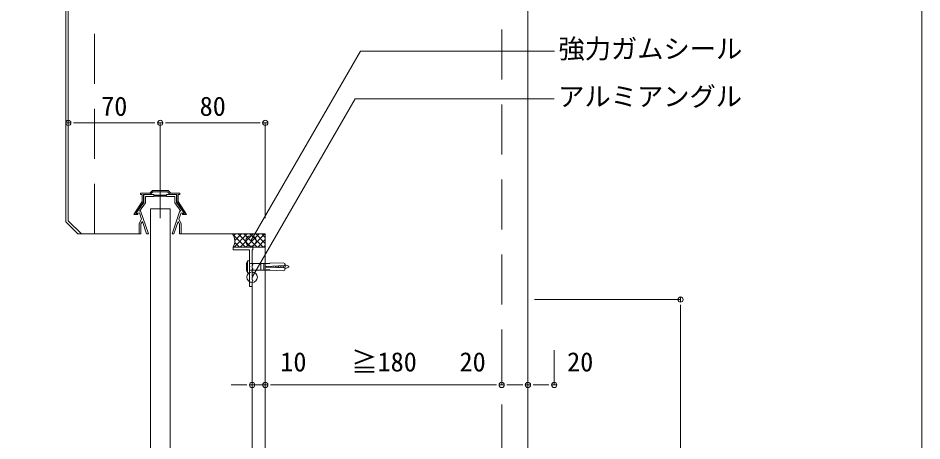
# Model space of a CAD drawing. Units: millimetres, scale not verified. Extents: x -1380 to 1380, y -955 to 955.
# Drawn here: x 212 to 900, y -18 to 305 of the extents above; entities that cross this region are included whole.
import ezdxf
from ezdxf.enums import TextEntityAlignment as Align

# ---------------------------------------------------------------- set-up
doc = ezdxf.new("R2010")
doc.units = ezdxf.units.MM
doc.header["$LTSCALE"] = 3
doc.linetypes.add('USER1', pattern=[19.05, 12.7, -6.35])
for name, color, linetype, lineweight in [('0-0_0', 7, 'Continuous', 9), ('0-1_HATCH', 9, 'Continuous', 18), ('0-3_KUTAI', 3, 'Continuous', 18), ('0-4_BOUSUI', 1, 'Continuous', 18), ('0-5_MOJI', 7, 'Continuous', 18), ('0-6_sunpo', 7, 'Continuous', 18), ('0-7_KANAMONO_SCREW', 4, 'Continuous', 18), ('0-9_buhin', 2, 'Continuous', 18), ('0-A_KANAMONO', 4, 'Continuous', 18)]:
    doc.layers.add(name, color=color, linetype=linetype, lineweight=lineweight)
doc.styles.add('ＭＳ ゴシック', font='')
doc.styles.get('ＭＳ ゴシック').set_extended_font_data('MS Gothic')

# ---------------------------------------------------------------- blocks, each defined once
blk = doc.blocks.new('_DOT')
at = {"layer": '0-0_0'}
for p, q in [((-0.5, 0), (-1, 0)), ((0.25, 0), (-0.25, 0))]:
    blk.add_line(p, q, dxfattribs=at)
blk.add_circle((0, 0), 0.25, dxfattribs=at)

msp = doc.modelspace()

# ---------------------------------------------------------------- linework, layer by layer
at = {"layer": '0-0_0', "lineweight": 18}
msp.add_lwpolyline([(900.043, -659.969), (-899.957, -659.969), (-899.957, 540.031), (900.043, 540.031)], close=True, dxfattribs=at)
at = {"layer": '0-1_HATCH'}
for p, q in [((384.846, 130.031), (375.543, 139.334)), ((375.937, 138.637), (377.331, 140.031)), ((376.311, 130.031), (386.311, 140.031)), ((376.874, 135.084), (381.821, 140.031)), ((389.336, 130.031), (379.336, 140.031)), ((380.802, 130.031), (390.802, 140.031)), ((393.826, 130.031), (383.826, 140.031)), ((385.292, 130.031), (395.292, 140.031)), ((398.316, 130.031), (388.316, 140.031)), ((389.782, 130.031), (399.782, 140.031)), ((400.043, 132.794), (392.806, 140.031)), ((400.043, 137.284), (397.297, 140.031)), ((380.356, 130.031), (376.813, 133.574)), ((394.272, 130.031), (400.043, 135.802)), ((398.762, 130.031), (400.043, 131.312)), ((375.866, 130.031), (375.665, 130.231))]:
    msp.add_line(p, q, dxfattribs=at)
at = {"layer": '0-3_KUTAI'}
for p, q in [((400.043, 140.031), (336.043, 140.031)), ((400.043, -159.969), (400.043, 140.031))]:
    msp.add_line(p, q, dxfattribs=at)
for points in [[(250.043, 150.031), (250.043, 330.031), (259.994, 341.026), (590.093, 374.036), (600.043, 365.031), (600.043, -251.969)], [(304.043, 140.031), (260.043, 140.031), (250.043, 150.031)]]:
    msp.add_lwpolyline(points, dxfattribs=at)
at = {"layer": '0-3_KUTAI', "linetype": 'USER1'}
msp.add_lwpolyline([(270.043, 140.031), (270.043, 321.931), (580.043, 352.931), (580.043, -251.969)], dxfattribs=at)
at = {"layer": '0-4_BOUSUI'}
for p, q in [((260.043, 140.031), (257.215, 140.031)), ((390.043, 130.031), (400.043, 130.031)), ((390.043, -252.969), (390.043, 100.031))]:
    msp.add_line(p, q, dxfattribs=at)
msp.add_lwpolyline([(257.215, 140.031), (248.043, 149.203), (248.043, 330.802), (259.028, 342.94), (588.266, 375.863)], dxfattribs=at)
msp.add_arc((368.139, 134.682), 8.744, 327.86254, 37.71373, dxfattribs=at)
at = {"layer": '0-5_MOJI'}
for points in [[(620.297, 279.396), (472.628, 279.396), (389.089, 134.701)], [(620.08, 243.053), (468.576, 243.053), (390.043, 107.031)]]:
    msp.add_lwpolyline(points, dxfattribs=at)
for centre in [(389.089, 134.701), (390.043, 107.031)]:
    msp.add_circle(centre, 4, dxfattribs=at)
at = {"layer": '0-6_sunpo'}
for p, q in [((250.043, 155.031), (250.043, 224.633)), ((258.043, 224.633), (312.043, 224.633)), ((320.043, 152.102), (320.043, 224.633)), ((320.043, 152.102), (320.043, 224.633)), ((328.043, 224.633), (392.043, 224.633)), ((400.043, 152.102), (400.043, 224.633)), ((605.043, 90.031), (716.233, 90.031)), ((716.233, 82.031), (716.233, -301.969)), ((600.043, 51.378), (600.043, 24.99)), ((600.043, 51.378), (600.043, 24.99)), ((620.043, 51.378), (620.043, 24.99)), ((390.043, 47.268), (390.043, 24.99)), ((400.043, 47.268), (400.043, 24.99)), ((400.043, 47.268), (400.043, 24.99)), ((580.043, 47.268), (580.043, 24.99)), ((580.043, 47.268), (580.043, 24.99)), ((382.043, 24.99), (374.043, 24.99)), ((400.043, 24.99), (390.043, 24.99)), ((572.043, 24.99), (408.043, 24.99)), ((408.043, 24.99), (416.043, 24.99)), ((592.043, 24.99), (588.043, 24.99)), ((612.043, 24.99), (608.043, 24.99))]:
    msp.add_line(p, q, dxfattribs=at)
at = {"layer": '0-7_KANAMONO_SCREW'}
for p, q in [((385.96, 118.573), (385.752, 117.531)), ((385.752, 112.531), (385.752, 117.531)), ((385.96, 111.489), (385.96, 118.573)), ((385.96, 118.573), (386.377, 118.573)), ((386.377, 119.614), (386.377, 110.448)), ((388.043, 119.614), (386.377, 119.614)), ((388.043, 119.614), (388.043, 118.364)), ((388.043, 118.364), (388.043, 111.698)), ((388.877, 117.531), (400.699, 117.531)), ((396.533, 117.531), (396.533, 112.531)), ((399.033, 117.531), (399.033, 112.531)), ((400.708, 117.323), (400.699, 117.531)), ((400.708, 117.323), (403.622, 117.452)), ((400.907, 117.54), (403.405, 117.65)), ((400.917, 117.332), (400.907, 117.54)), ((403.414, 117.442), (403.405, 117.65)), ((403.613, 117.66), (413.717, 118.105)), ((403.622, 117.452), (403.613, 117.66)), ((385.752, 112.531), (385.96, 111.489)), ((386.377, 111.489), (385.96, 111.489)), ((386.377, 110.448), (388.043, 110.448)), ((388.043, 111.698), (388.043, 110.448)), ((388.877, 112.531), (400.699, 112.531)), ((400.699, 115.239), (414.866, 115.864)), ((400.699, 115.239), (400.699, 114.823)), ((400.699, 114.823), (414.866, 114.198)), ((400.708, 112.739), (400.699, 112.531)), ((400.708, 112.739), (403.622, 112.611)), ((400.917, 112.73), (400.907, 112.522)), ((400.907, 112.522), (403.405, 112.412)), ((401.437, 115.272), (401.318, 114.795)), ((402.701, 115.328), (402.554, 114.741)), ((403.414, 112.62), (403.405, 112.412)), ((403.622, 112.611), (403.613, 112.403)), ((403.613, 112.403), (413.717, 111.957)), ((403.965, 115.384), (403.79, 114.686)), ((405.229, 115.439), (405.027, 114.632)), ((406.493, 115.495), (406.263, 114.577)), ((407.757, 115.551), (407.5, 114.523)), ((409.021, 115.607), (408.736, 114.468)), ((410.284, 115.662), (409.972, 114.414)), ((411.548, 115.718), (411.209, 114.359)), ((412.812, 115.774), (412.445, 114.305)), ((414.076, 115.83), (413.681, 114.25)), ((414.866, 112.531), (413.717, 111.957)), ((414.866, 116.626), (417.786, 115.416)), ((415.463, 116.378), (414.866, 113.988)), ((414.866, 113.437), (417.786, 114.646)), ((414.866, 114.198), (414.866, 112.531))]:
    msp.add_line(p, q, dxfattribs=at)
msp.add_lwpolyline([(414.866, 115.864), (414.866, 117.531), (413.717, 118.105)], dxfattribs=at)
for centre, radius, start, end in [((388.877, 118.364), 0.833, 180, 270), ((388.877, 111.698), 0.833, 90, 180), ((417.627, 115.031), 0.417, 292.5, 67.5)]:
    msp.add_arc(centre, radius, start, end, dxfattribs=at)
at = {"layer": '0-9_buhin'}
msp.add_lwpolyline([(312.543, 159.231), (312.543, -162.969), (327.543, -162.969), (327.543, 159.231)], close=True, dxfattribs=at)
at = {"layer": '0-A_KANAMONO'}
for p, q in [((307.543, 170.031), (315.043, 170.031)), ((388.043, 114.781), (388.212, 114.843))]:
    msp.add_line(p, q, dxfattribs=at)
msp.add_lwpolyline([(320.043, 172.031), (314.458, 172.031), (312.458, 170.031), (307.293, 170.031), (307.293, 164.444), (301.543, 155.531), (303.043, 155.531), (303.043, 154.731), (300.043, 154.731), (306.293, 164.731), (306.293, 170.031), (305.043, 170.031), (305.043, 171.031), (312.043, 171.031), (314.043, 173.031), (320.043, 173.031), (326.043, 173.031), (328.043, 171.031), (335.043, 171.031), (335.043, 170.031), (333.793, 170.031), (333.793, 164.731), (340.043, 154.731), (337.043, 154.731), (337.043, 155.531), (338.543, 155.531), (332.793, 164.444), (332.793, 170.031), (327.629, 170.031), (325.629, 172.031)], close=True, dxfattribs=at)
for points in [[(315.043, 170.031), (315.443, 169.631), (324.643, 169.631), (325.043, 170.031), (332.543, 170.031), (332.543, 164.031), (338.543, 155.531), (335.941, 156.216), (334.224, 151.183), (336.043, 148.031), (336.043, 140.031), (334.743, 140.031), (334.743, 147.683), (333.666, 149.549), (330.417, 140.031), (329.043, 140.031), (335.017, 157.531), (335.707, 157.296), (331.143, 163.76), (331.143, 168.531), (325.043, 168.531), (324.843, 168.731), (315.243, 168.731), (315.043, 168.531), (308.943, 168.531), (308.943, 163.76), (304.38, 157.296), (305.07, 157.531), (311.043, 140.031), (309.67, 140.031), (306.421, 149.549), (305.343, 147.683), (305.343, 140.031), (304.043, 140.031), (304.043, 148.031), (305.863, 151.183), (304.145, 156.216), (301.543, 155.531), (307.543, 164.031), (307.543, 170.031)], [(388.212, 115.219), (388.043, 115.281), (388.043, 128.031), (375.543, 128.031), (375.543, 130.031), (390.543, 130.031), (390.543, 128.031), (390.043, 128.031), (390.043, 117.031), (390.469, 116.687)], [(390.469, 104.376), (390.043, 104.031), (390.043, 100.031), (388.043, 100.031), (388.043, 114.781)], [(390.469, 116.376), (390.043, 116.031), (390.043, 114.031), (390.469, 113.687)], [(390.469, 113.376), (390.043, 113.031), (390.043, 111.031), (390.469, 110.687)], [(390.469, 110.376), (390.043, 110.031), (390.043, 108.031), (390.469, 107.687)], [(390.469, 107.376), (390.043, 107.031), (390.043, 105.031), (390.469, 104.687)]]:
    msp.add_lwpolyline(points, dxfattribs=at)
for centre, start, end in [((388.143, 115.031), 290.2297, 69.7703), ((390.343, 116.531), 308.97666, 51.02334), ((390.343, 113.531), 308.97666, 51.02334), ((390.343, 110.531), 308.97666, 51.02334), ((390.343, 107.531), 308.97666, 51.02334), ((390.343, 104.531), 308.97666, 51.02334)]:
    msp.add_arc(centre, 0.2, start, end, dxfattribs=at)

# ---------------------------------------------------------------- block references
at = {"layer": '0-6_sunpo', "xscale": 8, "yscale": 8}
for p, rotation in [((250.043, 224.633), 180), ((320.043, 224.633), 180), ((716.233, 90.031), 90), ((400.043, 24.99), 180), ((400.043, 24.99), 180), ((580.043, 24.99), 180), ((600.043, 24.99), 180)]:
    msp.add_blockref('_DOT', p, dxfattribs=dict(at, rotation=rotation))
for p in [(320.043, 224.633), (400.043, 224.633), (390.043, 24.99), (580.043, 24.99), (600.043, 24.99), (620.043, 24.99)]:
    msp.add_blockref('_DOT', p, dxfattribs=at)

# ---------------------------------------------------------------- texts
at = {"layer": '0-5_MOJI', "style": 'ＭＳ ゴシック'}
for s, p in [('強力ガムシール', (623.297, 269.396)), ('アルミアングル', (623.08, 233.053))]:
    msp.add_text(s, height=14.66, dxfattribs=at).set_placement(p, align=Align.BOTTOM_LEFT)
at = {"layer": '0-6_sunpo', "style": 'ＭＳ ゴシック'}
for s, p in [('70', (275.043, 225.633)), ('80', (350.043, 225.633)), ('10', (411.462, 30.869)), ('≧180', (465.562, 30.869)), ('20', (547.955, 30.869)), ('20', (629.856, 30.869))]:
    msp.add_text(s, height=14.66, dxfattribs=at).set_placement(p, align=Align.BOTTOM_LEFT)

doc.saveas('drawing.dxf')
